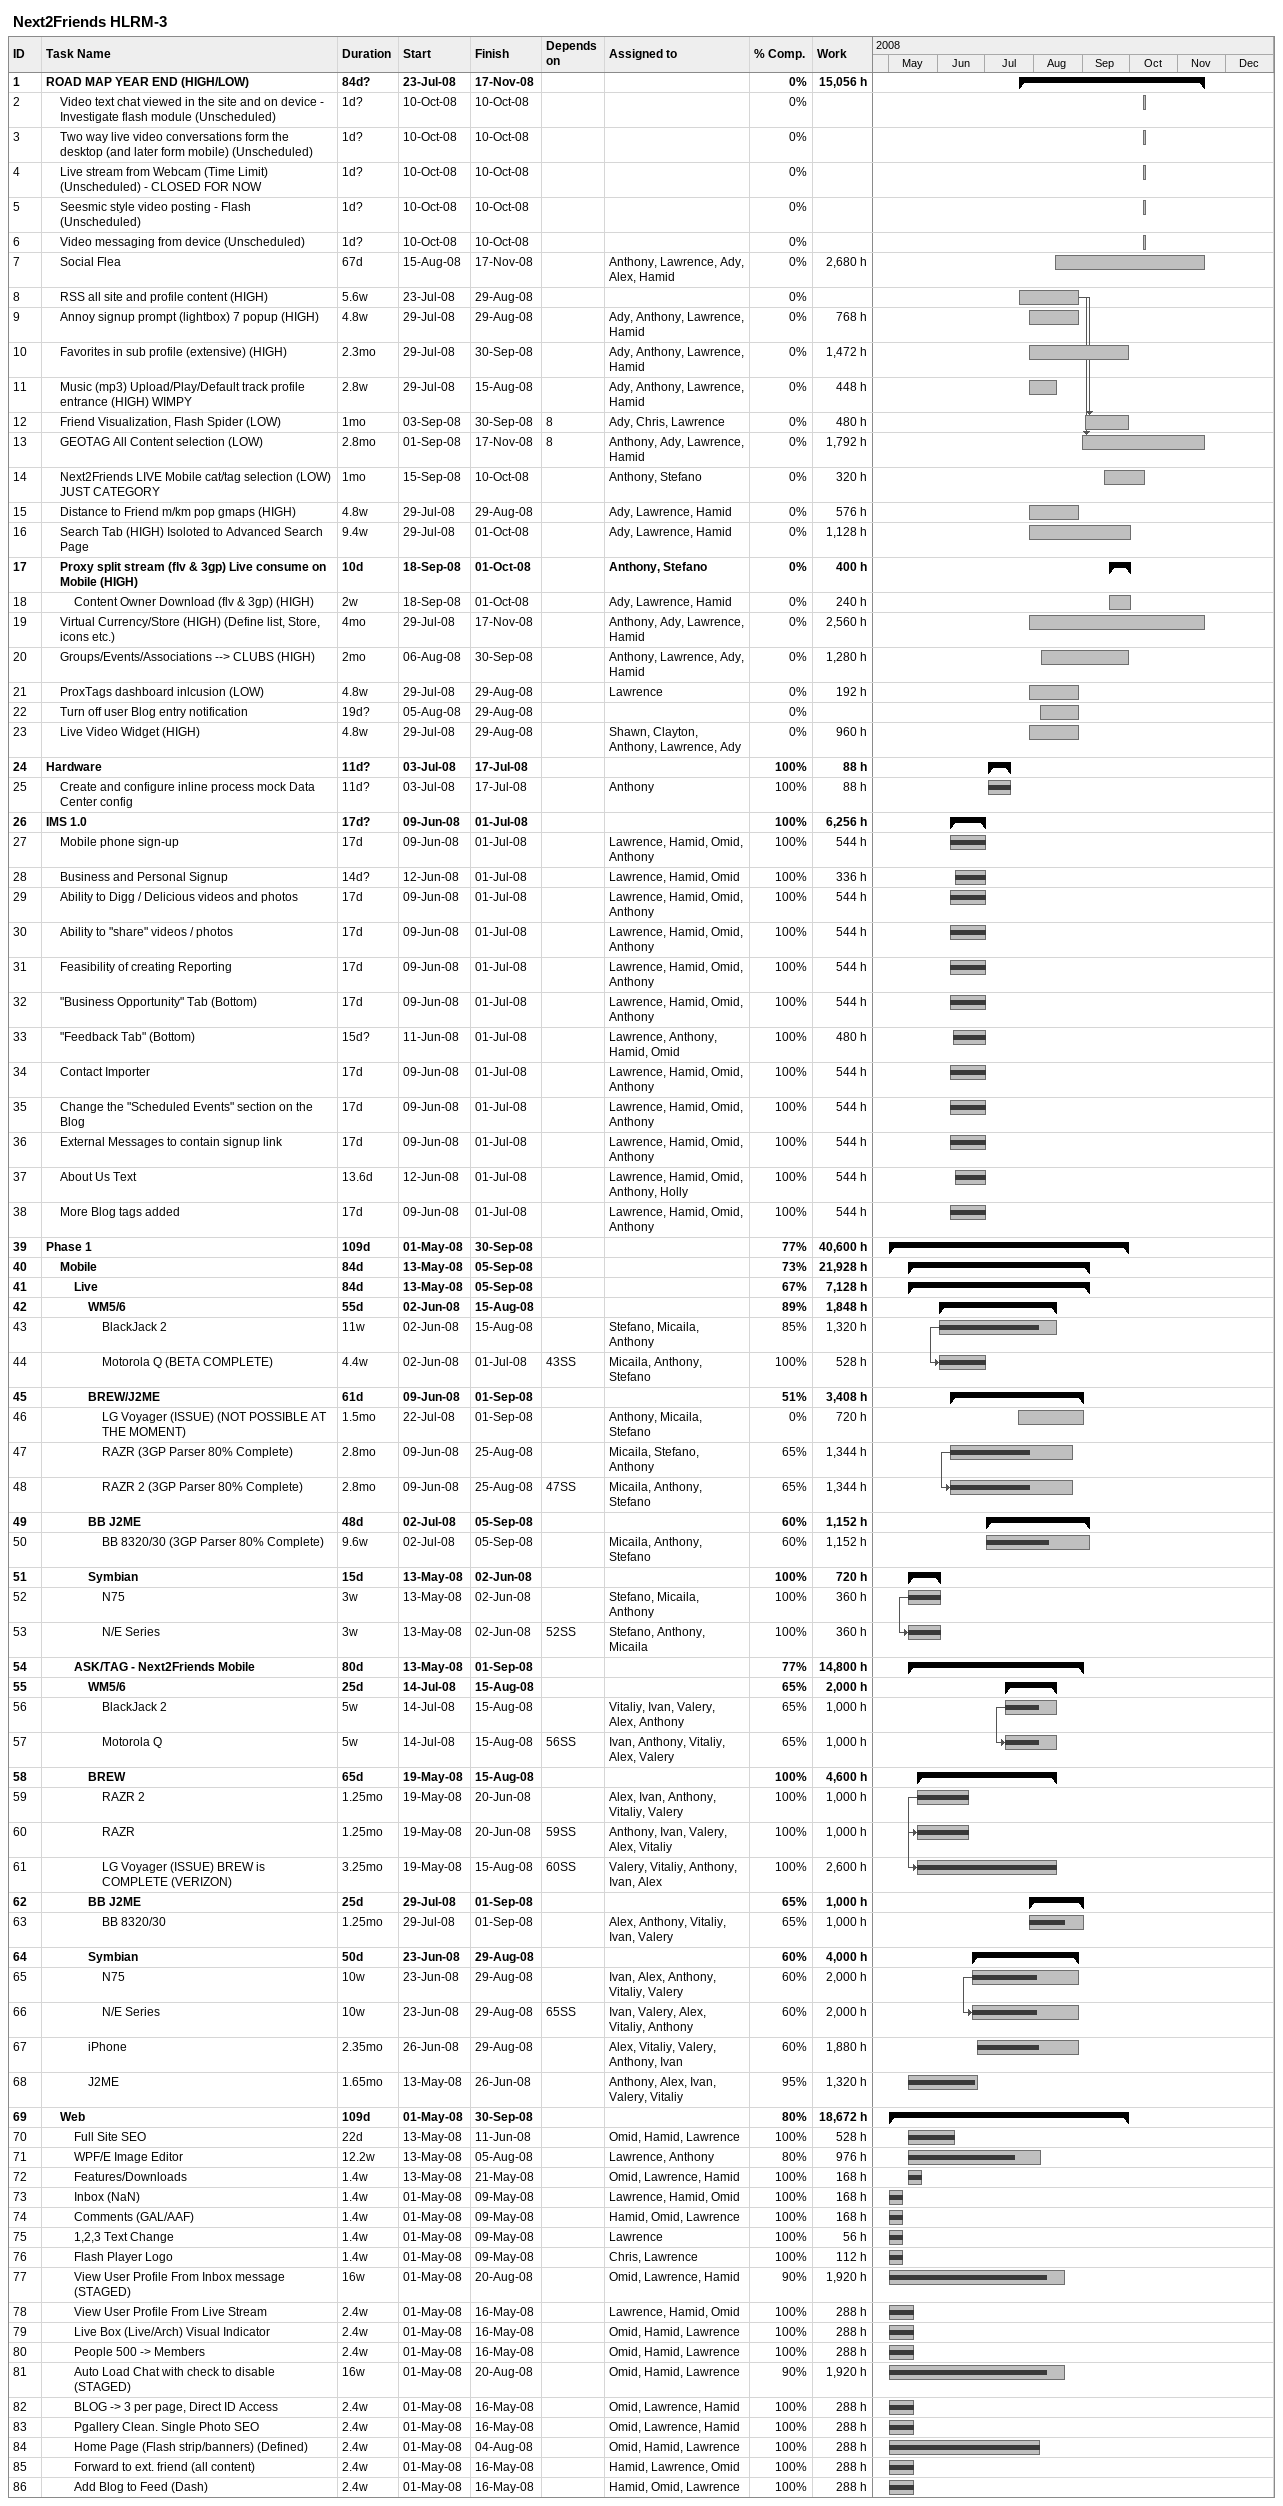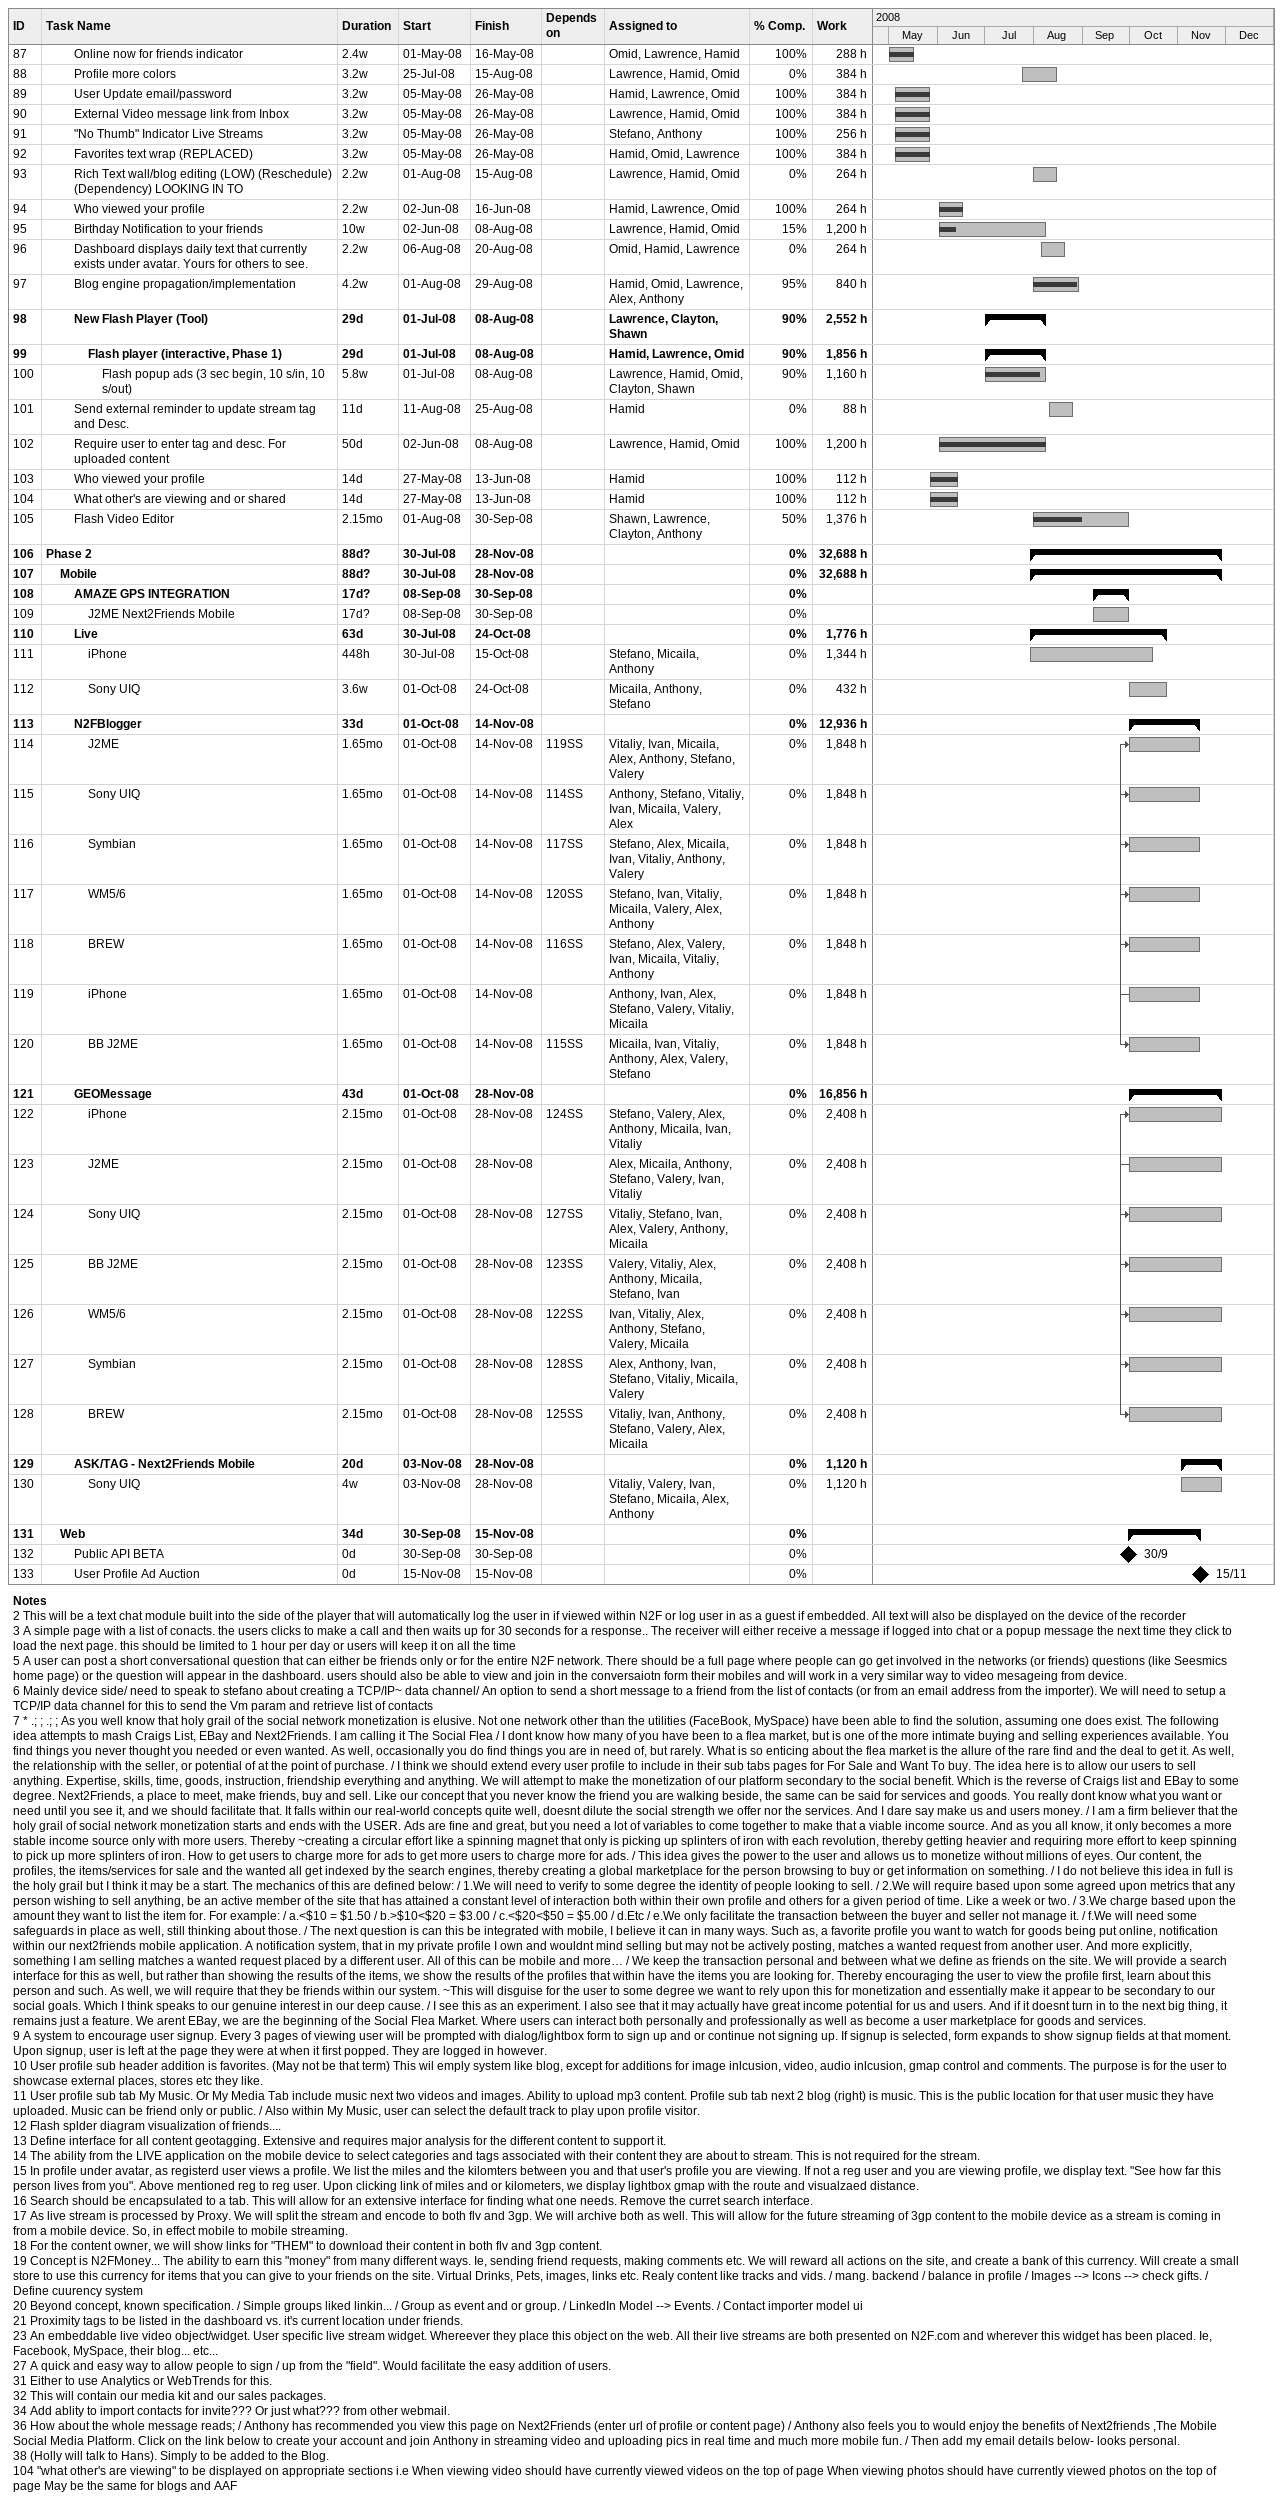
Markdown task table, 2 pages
Next2Friends HLRM-3

| ID | Level | Task | Duration | Start | Finish | Predecessors | Resources | % complete | Work (h) |
|---|---|---|---|---|---|---|---|---|---|
| 1 | 1 | **ROAD MAP YEAR END (HIGH/LOW)** | 84d? | 2008-07-23 | 2008-11-17 |  |  | 0 | 15056 |
| 2 | 2 | Video text chat viewed in the site and on device - Investigate flash module (Unscheduled) | 1d? | 2008-10-10 | 2008-10-10 |  |  | 0 |  |
| 3 | 2 | Two way live video conversations form the desktop (and later form mobile) (Unscheduled) | 1d? | 2008-10-10 | 2008-10-10 |  |  | 0 |  |
| 4 | 2 | Live stream from Webcam (Time Limit) (Unscheduled) - CLOSED FOR NOW | 1d? | 2008-10-10 | 2008-10-10 |  |  | 0 |  |
| 5 | 2 | Seesmic style video posting - Flash (Unscheduled) | 1d? | 2008-10-10 | 2008-10-10 |  |  | 0 |  |
| 6 | 2 | Video messaging from device (Unscheduled) | 1d? | 2008-10-10 | 2008-10-10 |  |  | 0 |  |
| 7 | 2 | Social Flea | 67d | 2008-08-15 | 2008-11-17 |  | Anthony, Lawrence, Ady, Alex, Hamid | 0 | 2680 |
| 8 | 2 | RSS all site and profile content (HIGH) | 5.6w | 2008-07-23 | 2008-08-29 |  |  | 0 |  |
| 9 | 2 | Annoy signup prompt (lightbox) 7 popup (HIGH) | 4.8w | 2008-07-29 | 2008-08-29 |  | Ady, Anthony, Lawrence, Hamid | 0 | 768 |
| 10 | 2 | Favorites in sub profile (extensive) (HIGH) | 2.3mo | 2008-07-29 | 2008-09-30 |  | Ady, Anthony, Lawrence, Hamid | 0 | 1472 |
| 11 | 2 | Music (mp3) Upload/Play/Default track profile entrance (HIGH) WIMPY | 2.8w | 2008-07-29 | 2008-08-15 |  | Ady, Anthony, Lawrence, Hamid | 0 | 448 |
| 12 | 2 | Friend Visualization, Flash Spider (LOW) | 1mo | 2008-09-03 | 2008-09-30 | 8 | Ady, Chris, Lawrence | 0 | 480 |
| 13 | 2 | GEOTAG All Content selection (LOW) | 2.8mo | 2008-09-01 | 2008-11-17 | 8 | Anthony, Ady, Lawrence, Hamid | 0 | 1792 |
| 14 | 2 | Next2Friends LIVE Mobile cat/tag selection (LOW) JUST CATEGORY | 1mo | 2008-09-15 | 2008-10-10 |  | Anthony, Stefano | 0 | 320 |
| 15 | 2 | Distance to Friend m/km pop gmaps (HIGH) | 4.8w | 2008-07-29 | 2008-08-29 |  | Ady, Lawrence, Hamid | 0 | 576 |
| 16 | 2 | Search Tab (HIGH) Isoloted to Advanced Search Page | 9.4w | 2008-07-29 | 2008-10-01 |  | Ady, Lawrence, Hamid | 0 | 1128 |
| 17 | 2 | **Proxy split stream (flv & 3gp) Live consume on Mobile (HIGH)** | 10d | 2008-09-18 | 2008-10-01 |  | Anthony, Stefano | 0 | 400 |
| 18 | 3 | Content Owner Download (flv & 3gp) (HIGH) | 2w | 2008-09-18 | 2008-10-01 |  | Ady, Lawrence, Hamid | 0 | 240 |
| 19 | 2 | Virtual Currency/Store (HIGH) (Define list, Store, icons etc.) | 4mo | 2008-07-29 | 2008-11-17 |  | Anthony, Ady, Lawrence, Hamid | 0 | 2560 |
| 20 | 2 | Groups/Events/Associations --> CLUBS (HIGH) | 2mo | 2008-08-06 | 2008-09-30 |  | Anthony, Lawrence, Ady, Hamid | 0 | 1280 |
| 21 | 2 | ProxTags dashboard inlcusion (LOW) | 4.8w | 2008-07-29 | 2008-08-29 |  | Lawrence | 0 | 192 |
| 22 | 2 | Turn off user Blog entry notification | 19d? | 2008-08-05 | 2008-08-29 |  |  | 0 |  |
| 23 | 2 | Live Video Widget (HIGH) | 4.8w | 2008-07-29 | 2008-08-29 |  | Shawn, Clayton, Anthony, Lawrence, Ady | 0 | 960 |
| 24 | 1 | **Hardware** | 11d? | 2008-07-03 | 2008-07-17 |  |  | 100 | 88 |
| 25 | 2 | Create and configure inline process mock Data Center config | 11d? | 2008-07-03 | 2008-07-17 |  | Anthony | 100 | 88 |
| 26 | 1 | **IMS 1.0** | 17d? | 2008-06-09 | 2008-07-01 |  |  | 100 | 6256 |
| 27 | 2 | Mobile phone sign-up | 17d | 2008-06-09 | 2008-07-01 |  | Lawrence, Hamid, Omid, Anthony | 100 | 544 |
| 28 | 2 | Business and Personal Signup | 14d? | 2008-06-12 | 2008-07-01 |  | Lawrence, Hamid, Omid | 100 | 336 |
| 29 | 2 | Ability to Digg / Delicious videos and photos | 17d | 2008-06-09 | 2008-07-01 |  | Lawrence, Hamid, Omid, Anthony | 100 | 544 |
| 30 | 2 | Ability to "share" videos / photos | 17d | 2008-06-09 | 2008-07-01 |  | Lawrence, Hamid, Omid, Anthony | 100 | 544 |
| 31 | 2 | Feasibility of creating Reporting | 17d | 2008-06-09 | 2008-07-01 |  | Lawrence, Hamid, Omid, Anthony | 100 | 544 |
| 32 | 2 | "Business Opportunity" Tab (Bottom) | 17d | 2008-06-09 | 2008-07-01 |  | Lawrence, Hamid, Omid, Anthony | 100 | 544 |
| 33 | 2 | "Feedback Tab" (Bottom) | 15d? | 2008-06-11 | 2008-07-01 |  | Lawrence, Anthony, Hamid, Omid | 100 | 480 |
| 34 | 2 | Contact Importer | 17d | 2008-06-09 | 2008-07-01 |  | Lawrence, Hamid, Omid, Anthony | 100 | 544 |
| 35 | 2 | Change the "Scheduled Events" section on the Blog | 17d | 2008-06-09 | 2008-07-01 |  | Lawrence, Hamid, Omid, Anthony | 100 | 544 |
| 36 | 2 | External Messages to contain signup link | 17d | 2008-06-09 | 2008-07-01 |  | Lawrence, Hamid, Omid, Anthony | 100 | 544 |
| 37 | 2 | About Us Text | 13.6d | 2008-06-12 | 2008-07-01 |  | Lawrence, Hamid, Omid, Anthony, Holly | 100 | 544 |
| 38 | 2 | More Blog tags added | 17d | 2008-06-09 | 2008-07-01 |  | Lawrence, Hamid, Omid, Anthony | 100 | 544 |
| 39 | 1 | **Phase 1** | 109d | 2008-05-01 | 2008-09-30 |  |  | 77 | 40600 |
| 40 | 2 | **Mobile** | 84d | 2008-05-13 | 2008-09-05 |  |  | 73 | 21928 |
| 41 | 3 | **Live** | 84d | 2008-05-13 | 2008-09-05 |  |  | 67 | 7128 |
| 42 | 4 | **WM5/6** | 55d | 2008-06-02 | 2008-08-15 |  |  | 89 | 1848 |
| 43 | 5 | BlackJack 2 | 11w | 2008-06-02 | 2008-08-15 |  | Stefano, Micaila, Anthony | 85 | 1320 |
| 44 | 5 | Motorola Q (BETA COMPLETE) | 4.4w | 2008-06-02 | 2008-07-01 | 43SS | Micaila, Anthony, Stefano | 100 | 528 |
| 45 | 4 | **BREW/J2ME** | 61d | 2008-06-09 | 2008-09-01 |  |  | 51 | 3408 |
| 46 | 5 | LG Voyager (ISSUE) (NOT POSSIBLE AT THE MOMENT) | 1.5mo | 2008-07-22 | 2008-09-01 |  | Anthony, Micaila, Stefano | 0 | 720 |
| 47 | 5 | RAZR (3GP Parser 80% Complete) | 2.8mo | 2008-06-09 | 2008-08-25 |  | Micaila, Stefano, Anthony | 65 | 1344 |
| 48 | 5 | RAZR 2 (3GP Parser 80% Complete) | 2.8mo | 2008-06-09 | 2008-08-25 | 47SS | Micaila, Anthony, Stefano | 65 | 1344 |
| 49 | 4 | **BB J2ME** | 48d | 2008-07-02 | 2008-09-05 |  |  | 60 | 1152 |
| 50 | 5 | BB 8320/30 (3GP Parser 80% Complete) | 9.6w | 2008-07-02 | 2008-09-05 |  | Micaila, Anthony, Stefano | 60 | 1152 |
| 51 | 4 | **Symbian** | 15d | 2008-05-13 | 2008-06-02 |  |  | 100 | 720 |
| 52 | 5 | N75 | 3w | 2008-05-13 | 2008-06-02 |  | Stefano, Micaila, Anthony | 100 | 360 |
| 53 | 5 | N/E Series | 3w | 2008-05-13 | 2008-06-02 | 52SS | Stefano, Anthony, Micaila | 100 | 360 |
| 54 | 3 | **ASK/TAG - Next2Friends Mobile** | 80d | 2008-05-13 | 2008-09-01 |  |  | 77 | 14800 |
| 55 | 4 | **WM5/6** | 25d | 2008-07-14 | 2008-08-15 |  |  | 65 | 2000 |
| 56 | 5 | BlackJack 2 | 5w | 2008-07-14 | 2008-08-15 |  | Vitaliy, Ivan, Valery, Alex, Anthony | 65 | 1000 |
| 57 | 5 | Motorola Q | 5w | 2008-07-14 | 2008-08-15 | 56SS | Ivan, Anthony, Vitaliy, Alex, Valery | 65 | 1000 |
| 58 | 4 | **BREW** | 65d | 2008-05-19 | 2008-08-15 |  |  | 100 | 4600 |
| 59 | 5 | RAZR 2 | 1.25mo | 2008-05-19 | 2008-06-20 |  | Alex, Ivan, Anthony, Vitaliy, Valery | 100 | 1000 |
| 60 | 5 | RAZR | 1.25mo | 2008-05-19 | 2008-06-20 | 59SS | Anthony, Ivan, Valery, Alex, Vitaliy | 100 | 1000 |
| 61 | 5 | LG Voyager (ISSUE) BREW is COMPLETE (VERIZON) | 3.25mo | 2008-05-19 | 2008-08-15 | 60SS | Valery, Vitaliy, Anthony, Ivan, Alex | 100 | 2600 |
| 62 | 4 | **BB J2ME** | 25d | 2008-07-29 | 2008-09-01 |  |  | 65 | 1000 |
| 63 | 5 | BB 8320/30 | 1.25mo | 2008-07-29 | 2008-09-01 |  | Alex, Anthony, Vitaliy, Ivan, Valery | 65 | 1000 |
| 64 | 4 | **Symbian** | 50d | 2008-06-23 | 2008-08-29 |  |  | 60 | 4000 |
| 65 | 5 | N75 | 10w | 2008-06-23 | 2008-08-29 |  | Ivan, Alex, Anthony, Vitaliy, Valery | 60 | 2000 |
| 66 | 5 | N/E Series | 10w | 2008-06-23 | 2008-08-29 | 65SS | Ivan, Valery, Alex, Vitaliy, Anthony | 60 | 2000 |
| 67 | 4 | iPhone | 2.35mo | 2008-06-26 | 2008-08-29 |  | Alex, Vitaliy, Valery, Anthony, Ivan | 60 | 1880 |
| 68 | 4 | J2ME | 1.65mo | 2008-05-13 | 2008-06-26 |  | Anthony, Alex, Ivan, Valery, Vitaliy | 95 | 1320 |
| 69 | 2 | **Web** | 109d | 2008-05-01 | 2008-09-30 |  |  | 80 | 18672 |
| 70 | 3 | Full Site SEO | 22d | 2008-05-13 | 2008-06-11 |  | Omid, Hamid, Lawrence | 100 | 528 |
| 71 | 3 | WPF/E Image Editor | 12.2w | 2008-05-13 | 2008-08-05 |  | Lawrence, Anthony | 80 | 976 |
| 72 | 3 | Features/Downloads | 1.4w | 2008-05-13 | 2008-05-21 |  | Omid, Lawrence, Hamid | 100 | 168 |
| 73 | 3 | Inbox (NaN) | 1.4w | 2008-05-01 | 2008-05-09 |  | Lawrence, Hamid, Omid | 100 | 168 |
| 74 | 3 | Comments (GAL/AAF) | 1.4w | 2008-05-01 | 2008-05-09 |  | Hamid, Omid, Lawrence | 100 | 168 |
| 75 | 3 | 1,2,3 Text Change | 1.4w | 2008-05-01 | 2008-05-09 |  | Lawrence | 100 | 56 |
| 76 | 3 | Flash Player Logo | 1.4w | 2008-05-01 | 2008-05-09 |  | Chris, Lawrence | 100 | 112 |
| 77 | 3 | View User Profile From Inbox message (STAGED) | 16w | 2008-05-01 | 2008-08-20 |  | Omid, Lawrence, Hamid | 90 | 1920 |
| 78 | 3 | View User Profile From Live Stream | 2.4w | 2008-05-01 | 2008-05-16 |  | Lawrence, Hamid, Omid | 100 | 288 |
| 79 | 3 | Live Box (Live/Arch) Visual Indicator | 2.4w | 2008-05-01 | 2008-05-16 |  | Omid, Hamid, Lawrence | 100 | 288 |
| 80 | 3 | People 500 -> Members | 2.4w | 2008-05-01 | 2008-05-16 |  | Omid, Hamid, Lawrence | 100 | 288 |
| 81 | 3 | Auto Load Chat with check to disable (STAGED) | 16w | 2008-05-01 | 2008-08-20 |  | Omid, Hamid, Lawrence | 90 | 1920 |
| 82 | 3 | BLOG -> 3 per page, Direct ID Access | 2.4w | 2008-05-01 | 2008-05-16 |  | Omid, Lawrence, Hamid | 100 | 288 |
| 83 | 3 | Pgallery Clean. Single Photo SEO | 2.4w | 2008-05-01 | 2008-05-16 |  | Omid, Lawrence, Hamid | 100 | 288 |
| 84 | 3 | Home Page (Flash strip/banners) (Defined) | 2.4w | 2008-05-01 | 2008-08-04 |  | Omid, Hamid, Lawrence | 100 | 288 |
| 85 | 3 | Forward to ext. friend (all content) | 2.4w | 2008-05-01 | 2008-05-16 |  | Hamid, Lawrence, Omid | 100 | 288 |
| 86 | 3 | Add Blog to Feed (Dash) | 2.4w | 2008-05-01 | 2008-05-16 |  | Hamid, Omid, Lawrence | 100 | 288 |
| 87 | 3 | Online now for friends indicator | 2.4w | 2008-05-01 | 2008-05-16 |  | Omid, Lawrence, Hamid | 100 | 288 |
| 88 | 3 | Profile more colors | 3.2w | 2008-07-25 | 2008-08-15 |  | Lawrence, Hamid, Omid | 0 | 384 |
| 89 | 3 | User Update email/password | 3.2w | 2008-05-05 | 2008-05-26 |  | Hamid, Lawrence, Omid | 100 | 384 |
| 90 | 3 | External Video message link from Inbox | 3.2w | 2008-05-05 | 2008-05-26 |  | Lawrence, Hamid, Omid | 100 | 384 |
| 91 | 3 | "No Thumb" Indicator Live Streams | 3.2w | 2008-05-05 | 2008-05-26 |  | Stefano, Anthony | 100 | 256 |
| 92 | 3 | Favorites text wrap (REPLACED) | 3.2w | 2008-05-05 | 2008-05-26 |  | Hamid, Omid, Lawrence | 100 | 384 |
| 93 | 3 | Rich Text wall/blog editing (LOW) (Reschedule) (Dependency) LOOKING IN TO | 2.2w | 2008-08-01 | 2008-08-15 |  | Lawrence, Hamid, Omid | 0 | 264 |
| 94 | 3 | Who viewed your profile | 2.2w | 2008-06-02 | 2008-06-16 |  | Hamid, Lawrence, Omid | 100 | 264 |
| 95 | 3 | Birthday Notification to your friends | 10w | 2008-06-02 | 2008-08-08 |  | Lawrence, Hamid, Omid | 15 | 1200 |
| 96 | 3 | Dashboard displays daily text that currently exists under avatar. Yours for others to see. | 2.2w | 2008-08-06 | 2008-08-20 |  | Omid, Hamid, Lawrence | 0 | 264 |
| 97 | 3 | Blog engine propagation/implementation | 4.2w | 2008-08-01 | 2008-08-29 |  | Hamid, Omid, Lawrence, Alex, Anthony | 95 | 840 |
| 98 | 3 | **New Flash Player (Tool)** | 29d | 2008-07-01 | 2008-08-08 |  | Lawrence, Clayton, Shawn | 90 | 2552 |
| 99 | 4 | **Flash player (interactive, Phase 1)** | 29d | 2008-07-01 | 2008-08-08 |  | Hamid, Lawrence, Omid | 90 | 1856 |
| 100 | 5 | Flash popup ads (3 sec begin, 10 s/in, 10 s/out) | 5.8w | 2008-07-01 | 2008-08-08 |  | Lawrence, Hamid, Omid, Clayton, Shawn | 90 | 1160 |
| 101 | 3 | Send external reminder to update stream tag and Desc. | 11d | 2008-08-11 | 2008-08-25 |  | Hamid | 0 | 88 |
| 102 | 3 | Require user to enter tag and desc. For uploaded content | 50d | 2008-06-02 | 2008-08-08 |  | Lawrence, Hamid, Omid | 100 | 1200 |
| 103 | 3 | Who viewed your profile | 14d | 2008-05-27 | 2008-06-13 |  | Hamid | 100 | 112 |
| 104 | 3 | What other's are viewing and or shared | 14d | 2008-05-27 | 2008-06-13 |  | Hamid | 100 | 112 |
| 105 | 3 | Flash Video Editor | 2.15mo | 2008-08-01 | 2008-09-30 |  | Shawn, Lawrence, Clayton, Anthony | 50 | 1376 |
| 106 | 1 | **Phase 2** | 88d? | 2008-07-30 | 2008-11-28 |  |  | 0 | 32688 |
| 107 | 2 | **Mobile** | 88d? | 2008-07-30 | 2008-11-28 |  |  | 0 | 32688 |
| 108 | 3 | **AMAZE GPS INTEGRATION** | 17d? | 2008-09-08 | 2008-09-30 |  |  | 0 |  |
| 109 | 4 | J2ME Next2Friends Mobile | 17d? | 2008-09-08 | 2008-09-30 |  |  | 0 |  |
| 110 | 3 | **Live** | 63d | 2008-07-30 | 2008-10-24 |  |  | 0 | 1776 |
| 111 | 4 | iPhone | 448h | 2008-07-30 | 2008-10-15 |  | Stefano, Micaila, Anthony | 0 | 1344 |
| 112 | 4 | Sony UIQ | 3.6w | 2008-10-01 | 2008-10-24 |  | Micaila, Anthony, Stefano | 0 | 432 |
| 113 | 3 | **N2FBlogger** | 33d | 2008-10-01 | 2008-11-14 |  |  | 0 | 12936 |
| 114 | 4 | J2ME | 1.65mo | 2008-10-01 | 2008-11-14 | 119SS | Vitaliy, Ivan, Micaila, Alex, Anthony, Stefano, Valery | 0 | 1848 |
| 115 | 4 | Sony UIQ | 1.65mo | 2008-10-01 | 2008-11-14 | 114SS | Anthony, Stefano, Vitaliy, Ivan, Micaila, Valery, Alex | 0 | 1848 |
| 116 | 4 | Symbian | 1.65mo | 2008-10-01 | 2008-11-14 | 117SS | Stefano, Alex, Micaila, Ivan, Vitaliy, Anthony, Valery | 0 | 1848 |
| 117 | 4 | WM5/6 | 1.65mo | 2008-10-01 | 2008-11-14 | 120SS | Stefano, Ivan, Vitaliy, Micaila, Valery, Alex, Anthony | 0 | 1848 |
| 118 | 4 | BREW | 1.65mo | 2008-10-01 | 2008-11-14 | 116SS | Stefano, Alex, Valery, Ivan, Micaila, Vitaliy, Anthony | 0 | 1848 |
| 119 | 4 | iPhone | 1.65mo | 2008-10-01 | 2008-11-14 |  | Anthony, Ivan, Alex, Stefano, Valery, Vitaliy, Micaila | 0 | 1848 |
| 120 | 4 | BB J2ME | 1.65mo | 2008-10-01 | 2008-11-14 | 115SS | Micaila, Ivan, Vitaliy, Anthony, Alex, Valery, Stefano | 0 | 1848 |
| 121 | 3 | **GEOMessage** | 43d | 2008-10-01 | 2008-11-28 |  |  | 0 | 16856 |
| 122 | 4 | iPhone | 2.15mo | 2008-10-01 | 2008-11-28 | 124SS | Stefano, Valery, Alex, Anthony, Micaila, Ivan, Vitaliy | 0 | 2408 |
| 123 | 4 | J2ME | 2.15mo | 2008-10-01 | 2008-11-28 |  | Alex, Micaila, Anthony, Stefano, Valery, Ivan, Vitaliy | 0 | 2408 |
| 124 | 4 | Sony UIQ | 2.15mo | 2008-10-01 | 2008-11-28 | 127SS | Vitaliy, Stefano, Ivan, Alex, Valery, Anthony, Micaila | 0 | 2408 |
| 125 | 4 | BB J2ME | 2.15mo | 2008-10-01 | 2008-11-28 | 123SS | Valery, Vitaliy, Alex, Anthony, Micaila, Stefano, Ivan | 0 | 2408 |
| 126 | 4 | WM5/6 | 2.15mo | 2008-10-01 | 2008-11-28 | 122SS | Ivan, Vitaliy, Alex, Anthony, Stefano, Valery, Micaila | 0 | 2408 |
| 127 | 4 | Symbian | 2.15mo | 2008-10-01 | 2008-11-28 | 128SS | Alex, Anthony, Ivan, Stefano, Vitaliy, Micaila, Valery | 0 | 2408 |
| 128 | 4 | BREW | 2.15mo | 2008-10-01 | 2008-11-28 | 125SS | Vitaliy, Ivan, Anthony, Stefano, Valery, Alex, Micaila | 0 | 2408 |
| 129 | 3 | **ASK/TAG - Next2Friends Mobile** | 20d | 2008-11-03 | 2008-11-28 |  |  | 0 | 1120 |
| 130 | 4 | Sony UIQ | 4w | 2008-11-03 | 2008-11-28 |  | Vitaliy, Valery, Ivan, Stefano, Micaila, Alex, Anthony | 0 | 1120 |
| 131 | 2 | **Web** | 34d | 2008-09-30 | 2008-11-15 |  |  | 0 |  |
| 132 | 3 | Public API BETA | 0d | 2008-09-30 | 2008-09-30 |  |  | 0 |  |
| 133 | 3 | User Profile Ad Auction | 0d | 2008-11-15 | 2008-11-15 |  |  | 0 |  |

Notes
- 2: This will be a text chat module built into the side of the player that will automatically log the user in if viewed within N2F or log user in as a guest if embedded. All text will also be displayed on the device of the recorder
- 3: A simple page with a list of conacts. the users clicks to make a call and then waits up for 30 seconds for a response.. The receiver will either receive a message if logged into chat or a popup message the next time they click to load the next page. this should be limited to 1 hour per day or users will keep it on all the time
- 5: A user can post a short conversational question that can either be friends only or for the entire N2F network. There should be a full page where people can go get involved in the networks (or friends) questions (like Seesmics home page) or the question will appear in the dashboard. users should also be able to view and join in the conversaiotn form their mobiles and will work in a very similar way to video mesageing from device.
- 6: Mainly device side/ need to speak to stefano about creating a TCP/IP~ data channel/ An option to send a short message to a friend from the list of contacts (or from an email address from the importer). We will need to setup a TCP/IP data channel for this to send the Vm param and retrieve list of contacts
- 7: * .; ; .; ; As you well know that holy grail of the social network monetization is elusive. Not one network other than the utilities (FaceBook, MySpace) have been able to find the solution, assuming one does exist. The following idea attempts to mash Craigs List, EBay and Next2Friends. I am calling it The Social Flea / I dont know how many of you have been to a flea market, but is one of the more intimate buying and selling experiences available. You find things you never thought you needed or even wanted. As well, occasionally you do find things you are in need of, but rarely. What is so enticing about the flea market is the allure of the rare find and the deal to get it. As well, the relationship with the seller, or potential of at the point of purchase. / I think we should extend every user profile to include in their sub tabs pages for For Sale and Want To buy. The idea here is to allow our users to sell anything. Expertise, skills, time, goods, instruction, friendship everything and anything. We will attempt to make the monetization of our platform secondary to the social benefit. Which is the reverse of Craigs list and EBay to some degree. Next2Friends, a place to meet, make friends, buy and sell. Like our concept that you never know the friend you are walking beside, the same can be said for services and goods. You really dont know what you want or need until you see it, and we should facilitate that. It falls within our real-world concepts quite well, doesnt dilute the social strength we offer nor the services. And I dare say make us and users money. / I am a firm believer that the holy grail of social network monetization starts and ends with the USER. Ads are fine and great, but you need a lot of variables to come together to make that a viable income source. And as you all know, it only becomes a more stable income source only with more users. Thereby ~creating a circular effort like a spinning magnet that only is picking up splinters of iron with each revolution, thereby getting heavier and requiring more effort to keep spinning to pick up more splinters of iron. How to get users to charge more for ads to get more users to charge more for ads. / This idea gives the power to the user and allows us to monetize without millions of eyes. Our content, the profiles, the items/services for sale and the wanted all get indexed by the search engines, thereby creating a global marketplace for the person browsing to buy or get information on something. / I do not believe this idea in full is the holy grail but I think it may be a start. The mechanics of this are defined below: / 1.We will need to verify to some degree the identity of people looking to sell. / 2.We will require based upon some agreed upon metrics that any person wishing to sell anything, be an active member of the site that has attained a constant level of interaction both within their own profile and others for a given period of time. Like a week or two. / 3.We charge based upon the amount they want to list the item for. For example: / a.<$10 = $1.50 / b.>$10<$20 = $3.00 / c.<$20<$50 = $5.00 / d.Etc / e.We only facilitate the transaction between the buyer and seller not manage it. / f.We will need some safeguards in place as well, still thinking about those. / The next question is can this be integrated with mobile, I believe it can in many ways. Such as, a favorite profile you want to watch for goods being put online, notification within our next2friends mobile application. A notification system, that in my private profile I own and wouldnt mind selling but may not be actively posting, matches a wanted request from another user. And more explicitly, something I am selling matches a wanted request placed by a different user. All of this can be mobile and more… / We keep the transaction personal and between what we define as friends on the site. We will provide a search interface for this as well, but rather than showing the results of the items, we show the results of the profiles that within have the items you are looking for. Thereby encouraging the user to view the profile first, learn about this person and such. As well, we will require that they be friends within our system. ~This will disguise for the user to some degree we want to rely upon this for monetization and essentially make it appear to be secondary to our social goals. Which I think speaks to our genuine interest in our deep cause. / I see this as an experiment. I also see that it may actually have great income potential for us and users. And if it doesnt turn in to the next big thing, it remains just a feature. We arent EBay, we are the beginning of the Social Flea Market. Where users can interact both personally and professionally as well as become a user marketplace for goods and services.
- 9: A system to encourage user signup. Every 3 pages of viewing user will be prompted with dialog/lightbox form to sign up and or continue not signing up. If signup is selected, form expands to show signup fields at that moment. Upon signup, user is left at the page they were at when it first popped. They are logged in however.
- 10: User profile sub header addition is favorites. (May not be that term) This wil emply system like blog, except for additions for image inlcusion, video, audio inlcusion, gmap control and comments. The purpose is for the user to showcase external places, stores etc they like.
- 11: User profile sub tab My Music. Or My Media Tab include music next two videos and images. Ability to upload mp3 content. Profile sub tab next 2 blog (right) is music. This is the public location for that user music they have uploaded. Music can be friend only or public. / Also within My Music, user can select the default track to play upon profile visitor.
- 12: Flash splder diagram visualization of friends....
- 13: Define interface for all content geotagging. Extensive and requires major analysis for the different content to support it.
- 14: The ability from the LIVE application on the mobile device to select categories and tags associated with their content they are about to stream. This is not required for the stream.
- 15: In profile under avatar, as registerd user views a profile. We list the miles and the kilomters between you and that user's profile you are viewing. If not a reg user and you are viewing profile, we display text. "See how far this person lives from you". Above mentioned reg to reg user. Upon clicking link of miles and or kilometers, we display lightbox gmap with the route and visualzaed distance.
- 16: Search should be encapsulated to a tab. This will allow for an extensive interface for finding what one needs. Remove the curret search interface.
- 17: As live stream is processed by Proxy. We will split the stream and encode to both flv and 3gp. We will archive both as well. This will allow for the future streaming of 3gp content to the mobile device as a stream is coming in from a mobile device. So, in effect mobile to mobile streaming.
- 18: For the content owner, we will show links for "THEM" to download their content in both flv and 3gp content.
- 19: Concept is N2FMoney... The ability to earn this "money" from many different ways. Ie, sending friend requests, making comments etc. We will reward all actions on the site, and create a bank of this currency. Will create a small store to use this currency for items that you can give to your friends on the site. Virtual Drinks, Pets, images, links etc. Realy content like tracks and vids. / mang. backend / balance in profile / Images --> Icons --> check gifts. / Define cuurency system
- 20: Beyond concept, known specification. / Simple groups liked linkin... / Group as event and or group. / LinkedIn Model --> Events. / Contact importer model ui
- 21: Proximity tags to be listed in the dashboard vs. it's current location under friends.
- 23: An embeddable live video object/widget. User specific live stream widget. Whereever they place this object on the web. All their live streams are both presented on N2F.com and wherever this widget has been placed. Ie, Facebook, MySpace, their blog... etc...
- 27: A quick and easy way to allow people to sign / up from the "field". Would facilitate the easy addition of users.
- 31: Either to use Analytics or WebTrends for this.
- 32: This will contain our media kit and our sales packages.
- 34: Add ablity to import contacts for invite??? Or just what??? from other webmail.
- 36: How about the whole message reads; / Anthony has recommended you view this page on Next2Friends (enter url of profile or content page) / Anthony also feels you to would enjoy the benefits of Next2friends ,The Mobile Social Media Platform. Click on the link below to create your account and join Anthony in streaming video and uploading pics in real time and much more mobile fun. / Then add my email details below- looks personal.
- 38: (Holly will talk to Hans). Simply to be added to the Blog.
- 104: "what other's are viewing" to be displayed on appropriate sections i.e When viewing video should have currently viewed videos on the top of page When viewing photos should have currently viewed photos on the top of page May be the same for blogs and AAF
